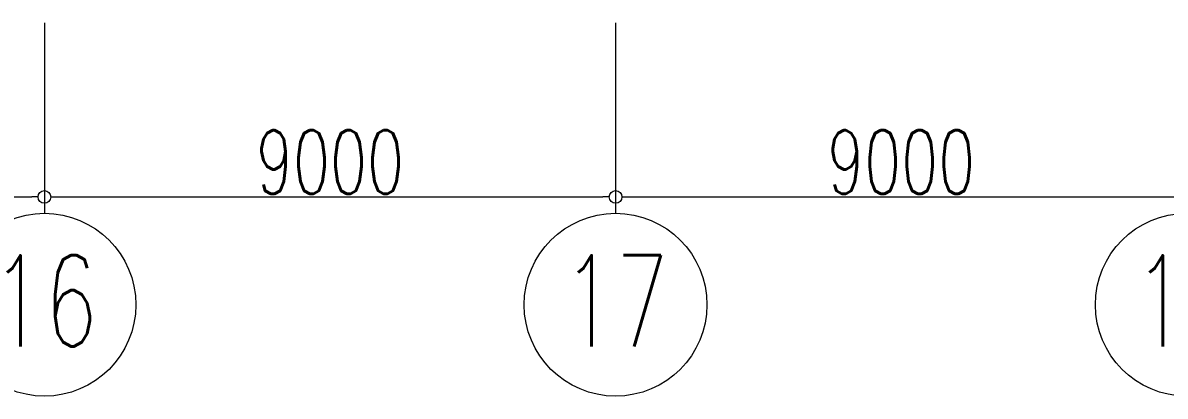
# Model space of a CAD drawing. Extents: x 225000 to 2157367, y 208400 to 840900.
# Drawn here: x 408586 to 426586, y 354198 to 360078 of the extents above; entities that cross this region are included whole.
import ezdxf
from ezdxf.enums import TextEntityAlignment as Align

# ---------------------------------------------------------------- set-up
doc = ezdxf.new("R2010")
doc.units = 0
doc.header["$LTSCALE"] = 10
for name, color, linetype in [('Data Center Layout_L20$0$98-DIM', 3, 'Continuous'), ('Data Center Layout_L20$0$99-DIM-100', 2, 'Continuous'), ('Data Center Layout_L20$0$MACHINE-DIM', 252, 'Continuous')]:
    doc.layers.add(name, color=color, linetype=linetype)
doc.layers.add('Data Center Layout_L20$0$FLAG', color=3, linetype='Continuous', lineweight=0)
doc.styles.add('Data Center Layout_L20$0$型式1', font='simplex.shx', dxfattribs={"width": 0.68, "bigfont": 'chineset.shx'})
doc.dimstyles.new('Data Center Layout_L20$0$複本 93-DIM-400', dxfattribs={"dimtxt": 1000, "dimasz": 200, "dimexe": 0.1, "dimexo": 0, "dimgap": 50, "dimtad": 1, "dimdec": 0, "dimzin": 0, "dimdsep": 46, "dimtxsty": 'Data Center Layout_L20$0$型式1', "dimblk": 'Data Center Layout_L20$0$_DotBlank', "dimcen": 0.09, "dimadec": 0, "dimazin": 0, "dimtfac": 1, "dimtdec": 0, "dimtofl": 0, "dimtmove": 2, "dimatfit": 3, "dimldrblk": 'Data Center Layout_L20$0$_ArchTick', "dimfxl": 1, "dimtolj": 1, "dimtzin": 0, "dimlwd": 13, "dimlwe": 5, "dimarcsym": 0})

# ---------------------------------------------------------------- blocks, each defined once
blk = doc.blocks.new('Data Center Layout_L20$0$_DotBlank')
at = {"layer": 'Data Center Layout_L20$0$99-DIM-100', "color": 0, "lineweight": -2}
blk.add_line((-0.5, 0), (-1, 0), dxfattribs=at)
blk.add_circle((0, 0), 0.5, dxfattribs=at)
blk = doc.blocks.new('*D16')
at = {"layer": 'Data Center Layout_L20$0$98-DIM', "color": 0, "lineweight": 5, "transparency": 16777216}
for p, q in [((408926, 160078), (408926, 157336)), ((417926, 160078), (417926, 157336))]:
    blk.add_line(p, q, dxfattribs=at)
at = {"layer": 'Data Center Layout_L20$0$98-DIM', "color": 0, "lineweight": 13, "transparency": 16777216}
blk.add_line((409126, 157337), (417726, 157337), dxfattribs=at)
at = {"layer": 'DEFPOINTS', "color": 0, "transparency": 16777216}
for p in [(408926, 160078), (417926, 160078), (417926, 157337)]:
    blk.add_point(p, dxfattribs=at)
at = {"layer": 'Data Center Layout_L20$0$98-DIM', "color": 0, "lineweight": 13, "transparency": 16777216, "xscale": 200, "yscale": 200, "zscale": 200, "rotation": 180}
blk.add_blockref('Data Center Layout_L20$0$_DotBlank', (408926, 157337), dxfattribs=at)
at = {"layer": 'Data Center Layout_L20$0$98-DIM', "color": 0, "lineweight": 13, "transparency": 16777216, "xscale": 200, "yscale": 200, "zscale": 200}
blk.add_blockref('Data Center Layout_L20$0$_DotBlank', (417926, 157337), dxfattribs=at)
at = {"layer": 'Data Center Layout_L20$0$98-DIM', "color": 0, "transparency": 16777216, "insert": (413426, 157887), "char_height": 1000, "attachment_point": 5, "style": 'Data Center Layout_L20$0$型式1'}
blk.add_mtext('\\A1;9000', dxfattribs=at)
blk = doc.blocks.new('Data Center Layout_L20$0$_ArchTick')
at = {"layer": 'Data Center Layout_L20$0$MACHINE-DIM', "color": 0, "const_width": 0.15}
blk.add_lwpolyline([(-0.5, -0.5), (0.5, 0.5)], dxfattribs=at)
blk = doc.blocks.new('*D17')
at = {"layer": 'Data Center Layout_L20$0$98-DIM', "color": 0, "lineweight": 5, "transparency": 16777216}
for p, q in [((417926, 160078), (417926, 157336)), ((426926, 160078), (426926, 157336))]:
    blk.add_line(p, q, dxfattribs=at)
at = {"layer": 'Data Center Layout_L20$0$98-DIM', "color": 0, "lineweight": 13, "transparency": 16777216}
blk.add_line((418126, 157337), (426726, 157337), dxfattribs=at)
at = {"layer": 'DEFPOINTS', "color": 0, "transparency": 16777216}
for p in [(417926, 160078), (426926, 160078), (426926, 157337)]:
    blk.add_point(p, dxfattribs=at)
at = {"layer": 'Data Center Layout_L20$0$98-DIM', "color": 0, "lineweight": 13, "transparency": 16777216, "xscale": 200, "yscale": 200, "zscale": 200, "rotation": 180}
blk.add_blockref('Data Center Layout_L20$0$_DotBlank', (417926, 157337), dxfattribs=at)
at = {"layer": 'Data Center Layout_L20$0$98-DIM', "color": 0, "lineweight": 13, "transparency": 16777216, "xscale": 200, "yscale": 200, "zscale": 200}
blk.add_blockref('Data Center Layout_L20$0$_DotBlank', (426926, 157337), dxfattribs=at)
at = {"layer": 'Data Center Layout_L20$0$98-DIM', "color": 0, "transparency": 16777216, "insert": (422426, 157887), "char_height": 1000, "attachment_point": 5, "style": 'Data Center Layout_L20$0$型式1'}
blk.add_mtext('\\A1;9000', dxfattribs=at)
blk = doc.blocks.new('*D22')
at = {"layer": 'Data Center Layout_L20$0$98-DIM', "color": 0, "lineweight": 5, "transparency": 16777216}
for p, q in [((399926, 160078), (399926, 157336)), ((408926, 160078), (408926, 157336))]:
    blk.add_line(p, q, dxfattribs=at)
at = {"layer": 'Data Center Layout_L20$0$98-DIM', "color": 0, "lineweight": 13, "transparency": 16777216}
blk.add_line((400126, 157337), (408726, 157337), dxfattribs=at)
at = {"layer": 'DEFPOINTS', "color": 0, "transparency": 16777216}
for p in [(399926, 160078), (408926, 160078), (408926, 157337)]:
    blk.add_point(p, dxfattribs=at)
at = {"layer": 'Data Center Layout_L20$0$98-DIM', "color": 0, "lineweight": 13, "transparency": 16777216, "xscale": 200, "yscale": 200, "zscale": 200, "rotation": 180}
blk.add_blockref('Data Center Layout_L20$0$_DotBlank', (399926, 157337), dxfattribs=at)
at = {"layer": 'Data Center Layout_L20$0$98-DIM', "color": 0, "lineweight": 13, "transparency": 16777216, "xscale": 200, "yscale": 200, "zscale": 200}
blk.add_blockref('Data Center Layout_L20$0$_DotBlank', (408926, 157337), dxfattribs=at)
at = {"layer": 'Data Center Layout_L20$0$98-DIM', "color": 0, "transparency": 16777216, "insert": (404426, 157887), "char_height": 1000, "attachment_point": 5, "style": 'Data Center Layout_L20$0$型式1'}
blk.add_mtext('\\A1;9000', dxfattribs=at)
blk = doc.blocks.new('Data Center Layout_L20')
at = {"layer": 'Data Center Layout_L20$0$FLAG', "color": 4}
for p, q in [((408925.59, 160078.25), (408925.59, 157078.25)), ((417925.59, 160078.25), (417925.59, 157078.25))]:
    blk.add_line(p, q, dxfattribs=at)
for centre in [(408925.59, 155638.25), (417925.59, 155638.25), (426925.59, 155638.25)]:
    blk.add_circle(centre, 1440, dxfattribs=at)
at = {"layer": 'Data Center Layout_L20$0$98-DIM', "style": 'Data Center Layout_L20$0$型式1', "width": 0.68}
for s, p in [('16', (408925.59, 156418.25)), ('17', (417925.59, 156418.25)), ('18', (426925.59, 156418.25))]:
    blk.add_text(s, height=1440, dxfattribs=at).set_placement(p, align=Align.TOP_CENTER)
at = {"layer": 'Data Center Layout_L20$0$98-DIM'}
for base, p1, p2, picture, middle in [((408925.59, 157336.54), (399925.59, 160078.25), (408925.59, 160078.25), '*D22', (404425.59, 157886.54)), ((417925.59, 157336.54), (408925.59, 160078.25), (417925.59, 160078.25), '*D16', (413425.59, 157886.54)), ((426925.59, 157336.54), (417925.59, 160078.25), (426925.59, 160078.25), '*D17', (422425.59, 157886.54))]:
    dim = blk.add_linear_dim(base=base, p1=p1, p2=p2, dimstyle='Data Center Layout_L20$0$複本 93-DIM-400', dxfattribs=at)
    dim.commit()
    dim.dimension.update_dxf_attribs({"geometry": picture, "text_midpoint": middle})

msp = doc.modelspace()

# ---------------------------------------------------------------- block references
msp.add_blockref('Data Center Layout_L20', (0, 200000))

doc.saveas('drawing.dxf')
